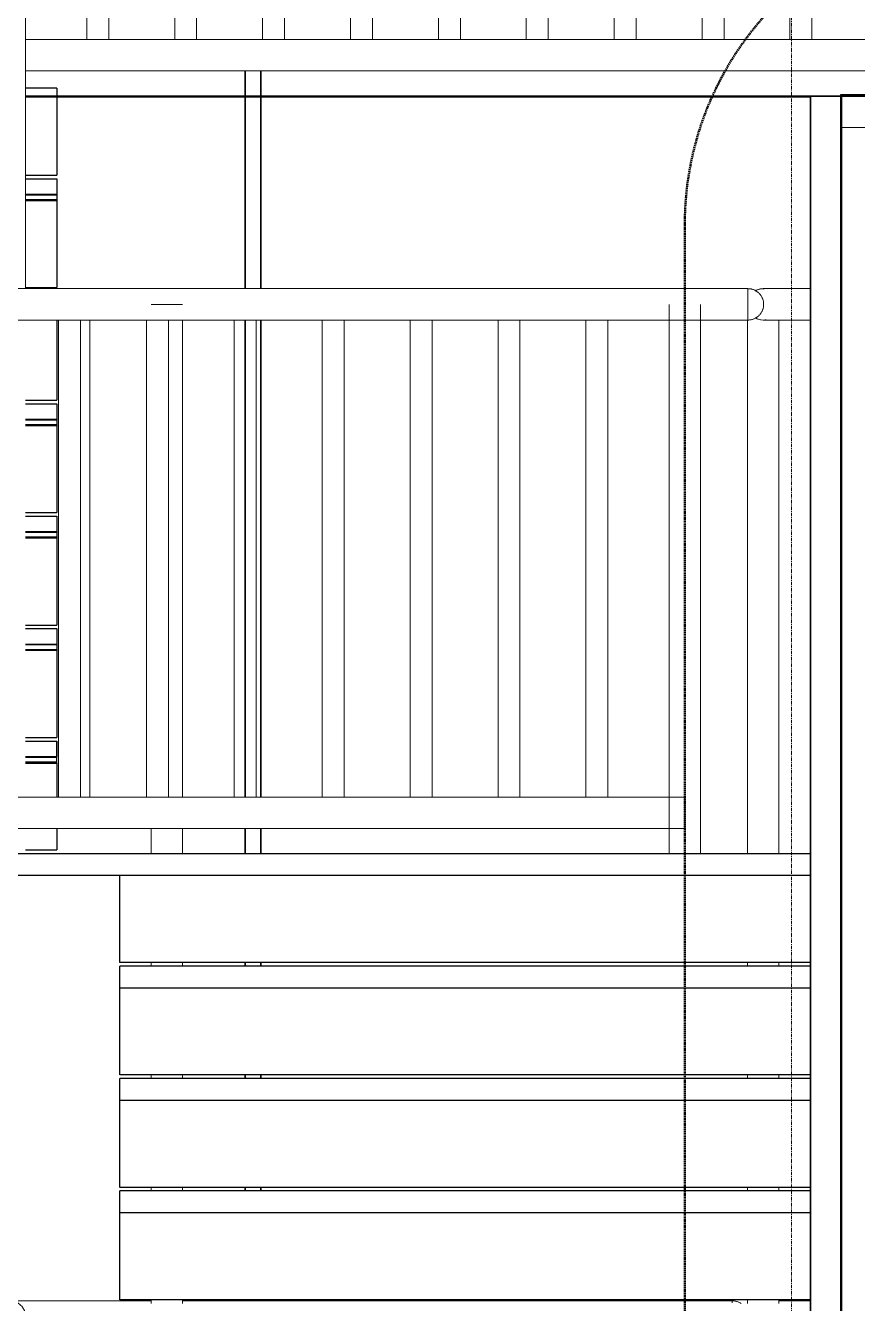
# Model space of a CAD drawing. Header units: millimetres. Extents: x -153298 to 620751, y -313239 to 250031.
# Drawn here: x 7199 to 8524, y -299043 to -297007 of the extents above; entities that cross this region are included whole.
import ezdxf

# ---------------------------------------------------------------- set-up
doc = ezdxf.new("R2010")
doc.units = ezdxf.units.MM
doc.linetypes.add('DPA_Grid _ Level 100', pattern=[10, 5.5, -1.6, 1.3, -1.6])
doc.linetypes.add('DPA_Hidden 50', pattern=[3, 2, -1])
for name, color, linetype, lineweight in [('A-DETL-GENF', 7, 'Continuous', 35), ('A-FLOR-E', 7, 'Continuous', 35), ('A-FLOR-HRAL', 7, 'Continuous', 25), ('A-GLAZ-CURT', 7, 'Continuous', 9), ('I-WALL-E', 7, 'Continuous', 35), ('S-GRID', 7, 'Continuous', 0), ('S-STRS-E', 7, 'Continuous', 25), ('WALL-E', 7, 'Continuous', 35)]:
    doc.layers.add(name, color=color, linetype=linetype, lineweight=lineweight)

# ---------------------------------------------------------------- blocks, each defined once
blk = doc.blocks.new('DPA_CP_Entrance Louver Grill Vertical Z - Louver Grill Vertical Z-V439-2140-01 ENTRANCE 1 ELEVATION 2')
at = {"layer": 'A-GLAZ-CURT', "color": 7}
for p, q in [((-16172, 113945.1), (-16222, 113945.1)), ((-16222, 113945.1), (-16172, 113945.1)), ((-16222, 113945.1), (-16222, 105550)), ((-16222, 113945.1), (-16222, 105550)), ((-16172, 113945.1), (-16222, 113945.1)), ((-16222, 113945.1), (-16174, 113945.1)), ((-16222, 105550), (-16222, 113945.1)), ((-16222, 105550), (-16222, 113945.1)), ((-16222, 113895.1), (-16222, 113945.1)), ((-16222, 113945.1), (-16222, 113895.1)), ((-16222, 113945.1), (-15098.7, 113945.1)), ((-16222, 113945.1), (-15098.7, 113945.1)), ((-16174, 113945.1), (-16172, 113945.1)), ((-16174, 105550), (-16174, 113945.1)), ((-16174, 105550), (-16174, 113945.1)), ((-16172, 105550), (-16172, 113945.1)), ((-16172, 113945.1), (-16172, 105550)), ((-16172, 105610), (-16172, 113895.1)), ((-15148.7, 113895.1), (-16172, 113895.1)), ((-16172, 113895.1), (-15148.7, 113895.1))]:
    blk.add_line(p, q, dxfattribs=at)
blk = doc.blocks.new('Railing - 35mm-14343221-2140-01 ENTRANCE 1 ELEVATION 2')
at = {"layer": 'A-FLOR-HRAL', "color": 7, "lineweight": 9}
blk.add_line((-17369.5, 112828.3), (-17369.5, 113588.3), dxfattribs=at)
blk = doc.blocks.new('Railing - Post_50mm-V466-2140-01 ENTRANCE 1 ELEVATION 2')
at = {"layer": 'A-FLOR-HRAL', "color": 7, "lineweight": 9}
for p, q in [((-17222, 113613.3), (-17272, 113613.3)), ((-17272, 113613.3), (-17222, 113613.3)), ((-17222, 112828.3), (-17222, 113588.3)), ((-17272, 112778.3), (-17272, 112738.3)), ((-17222, 112738.3), (-17222, 112778.3)), ((-17272, 112738.3), (-17222, 112738.3)), ((-17222, 112738.3), (-17272, 112738.3))]:
    blk.add_line(p, q, dxfattribs=at)
blk = doc.blocks.new('Railing - Post_50mm-V467-2140-01 ENTRANCE 1 ELEVATION 2')
at = {"layer": 'A-FLOR-HRAL', "color": 7, "lineweight": 9}
for p, q in [((-17272, 112027.3), (-17272, 112021.5)), ((-17222, 112021.5), (-17222, 112027.3)), ((-17272, 111848.1), (-17272, 111842.4)), ((-17222, 111842.4), (-17222, 111848.1)), ((-17272, 111668.9), (-17272, 111663.2)), ((-17222, 111663.2), (-17222, 111668.9)), ((-17272, 111489.7), (-17272, 111484)), ((-17222, 111484), (-17222, 111489.7)), ((-17272, 111310.6), (-17272, 111304.8)), ((-17222, 111304.8), (-17222, 111310.6)), ((-17272, 111131.4), (-17272, 111125.7)), ((-17272, 111125.7), (-17222, 111125.7)), ((-17222, 111125.7), (-17272, 111125.7)), ((-17222, 111125.7), (-17222, 111131.4))]:
    blk.add_line(p, q, dxfattribs=at)
blk = doc.blocks.new('Railing - Railing-8634568-2140-01 ENTRANCE 1 ELEVATION 2')
at = {"layer": 'A-FLOR-HRAL', "color": 7, "lineweight": 9}
for p, q in [((-17272, 112778.3), (-17272, 112738.3)), ((-17222, 112738.3), (-17222, 112778.3)), ((-17272, 112564.8), (-17272, 112559.1)), ((-17222, 112559.1), (-17222, 112564.8)), ((-17272, 112385.6), (-17272, 112379.9)), ((-17222, 112379.9), (-17222, 112385.6)), ((-17272, 112206.5), (-17272, 112200.7)), ((-17222, 112200.7), (-17222, 112206.5)), ((-17272, 112027.3), (-17272, 112021.5)), ((-17222, 112021.5), (-17222, 112027.3))]:
    blk.add_line(p, q, dxfattribs=at)
at = {"color": 7}
for name in ['Railing - Post_50mm-V466-2140-01 ENTRANCE 1 ELEVATION 2', 'Railing - 35mm-14343221-2140-01 ENTRANCE 1 ELEVATION 2', 'Railing - Post_50mm-V467-2140-01 ENTRANCE 1 ELEVATION 2']:
    blk.add_blockref(name, (0, 0), dxfattribs=at)
blk = doc.blocks.new('Top Rail Type - Top Rail_Internal_-8634572-2140-01 ENTRANCE 1 ELEVATION 2')
at = {"layer": 'A-FLOR-HRAL', "color": 7, "lineweight": 9}
for p, q in [((-17472, 113796.4), (-17472, 114867.5)), ((-17472, 113638.3), (-17472, 113796.4)), ((-17222, 112828.3), (-17222, 113588.3)), ((-17272, 112778.3), (-17272, 112738.3)), ((-17222, 112738.3), (-17222, 112778.3)), ((-17272, 112564.8), (-17272, 112559.1)), ((-17222, 112559.1), (-17222, 112564.8)), ((-17272, 112385.6), (-17272, 112379.9)), ((-17222, 112379.9), (-17222, 112385.6)), ((-17272, 112206.5), (-17272, 112200.7)), ((-17222, 112200.7), (-17222, 112206.5)), ((-17272, 112025.7), (-17497, 112025.7)), ((-17272, 112027.3), (-17272, 112021.5)), ((-17222, 112021.5), (-17222, 112027.3))]:
    blk.add_line(p, q, dxfattribs=at)
blk.add_open_spline([(-17472, 112000.7), (-17472, 112002.8), (-17472.6, 112007.2), (-17475.1, 112013.3), (-17479.1, 112018.5), (-17484.4, 112022.6), (-17490.5, 112025.1), (-17499.2, 112026.2), (-17507.9, 112023.9), (-17514.9, 112018.5), (-17518.9, 112013.3), (-17521.4, 112007.2), (-17522, 112002.8), (-17522, 112000.7)], degree=3, knots=[0, 0, 0, 0, 0.083333, 0.166667, 0.25, 0.333333, 0.416667, 0.5, 0.666667, 0.75, 0.833333, 0.916667, 1, 1, 1, 1], dxfattribs=at)
blk = doc.blocks.new('Railing - 35mm-V471-2140-01 ENTRANCE 1 ELEVATION 2')
at = {"layer": 'A-FLOR-HRAL', "color": 7, "lineweight": 9}
for p, q in [((-15974.5, 114795.1), (-15974.5, 114035.1)), ((-15968.9, 114795.1), (-15974.5, 114795.1)), ((-15974.5, 114035.1), (-15969.1, 114035.1))]:
    blk.add_line(p, q, dxfattribs=at)
blk = doc.blocks.new('Railing - 35mm-V465-2140-01 ENTRANCE 1 ELEVATION 2')
at = {"layer": 'A-FLOR-HRAL', "color": 7, "lineweight": 9}
for p, q in [((-17374.5, 111975.7), (-17374.5, 111215.7)), ((-17357, 111975.7), (-17374.5, 111975.7)), ((-17339.5, 111975.7), (-17357, 111975.7)), ((-17339.5, 111215.7), (-17339.5, 111975.7)), ((-17374.5, 111215.7), (-17357, 111215.7)), ((-17357, 111215.7), (-17339.5, 111215.7))]:
    blk.add_line(p, q, dxfattribs=at)
blk = doc.blocks.new('Railing - Post_50mm-V472-2140-01 ENTRANCE 1 ELEVATION 2')
at = {"layer": 'A-FLOR-HRAL', "color": 7, "lineweight": 9}
for p, q in [((-17522, 114820.1), (-17522, 113957.5)), ((-17472, 113957.5), (-17472, 114820.1))]:
    blk.add_line(p, q, dxfattribs=at)
blk = doc.blocks.new('Railing - Post_50mm-V473-2140-01 ENTRANCE 1 ELEVATION 2')
at = {"layer": 'A-FLOR-HRAL', "color": 7, "lineweight": 9}
for p, q in [((-15972, 114820.1), (-15972, 113945.1)), ((-15947, 114820.1), (-15947, 114820.1)), ((-15947, 114820.1), (-15947, 114820.1)), ((-15922, 113945.1), (-15922, 114820.1)), ((-15947, 113945.1), (-15947, 113945.1)), ((-15947, 113945.1), (-15947, 113945.1))]:
    blk.add_line(p, q, dxfattribs=at)
blk = doc.blocks.new('Railing - Railing-8671152-2140-01 ENTRANCE 1 ELEVATION 2')
at = {"layer": 'A-FLOR-HRAL', "color": 7, "lineweight": 9}
for p, q in [((-15922, 114035.1), (-17472, 114035.1)), ((-15922, 114035.1), (-15922, 114010.1)), ((-15922, 114010.1), (-15922, 113985.1)), ((-17472, 113985.1), (-15922, 113985.1))]:
    blk.add_line(p, q, dxfattribs=at)
at = {"color": 7}
for name, p in [('Railing - Post_50mm-V472-2140-01 ENTRANCE 1 ELEVATION 2', (0, 0)), ('Railing - Post_50mm-V472-2140-01 ENTRANCE 1 ELEVATION 2', (0, 0)), ('Railing - Post_50mm-V473-2140-01 ENTRANCE 1 ELEVATION 2', (0, 0)), ('Railing - 35mm-V465-2140-01 ENTRANCE 1 ELEVATION 2', (0, 2819.5)), ('Railing - 35mm-V465-2140-01 ENTRANCE 1 ELEVATION 2', (140, 2819.5)), ('Railing - 35mm-V465-2140-01 ENTRANCE 1 ELEVATION 2', (280, 2819.5)), ('Railing - 35mm-V465-2140-01 ENTRANCE 1 ELEVATION 2', (420, 2819.5)), ('Railing - 35mm-V465-2140-01 ENTRANCE 1 ELEVATION 2', (560, 2819.5)), ('Railing - 35mm-V465-2140-01 ENTRANCE 1 ELEVATION 2', (700, 2819.5)), ('Railing - 35mm-V465-2140-01 ENTRANCE 1 ELEVATION 2', (840, 2819.5)), ('Railing - 35mm-V465-2140-01 ENTRANCE 1 ELEVATION 2', (980, 2819.5)), ('Railing - 35mm-V465-2140-01 ENTRANCE 1 ELEVATION 2', (1120, 2819.5)), ('Railing - 35mm-V465-2140-01 ENTRANCE 1 ELEVATION 2', (1260, 2819.5)), ('Railing - 35mm-V471-2140-01 ENTRANCE 1 ELEVATION 2', (0, 0))]:
    blk.add_blockref(name, p, dxfattribs=at)
blk = doc.blocks.new('Railing - Half Circle_25mm-14342084-2140-01 ENTRANCE 1 ELEVATION 2')
at = {"layer": 'A-FLOR-HRAL', "color": 7, "lineweight": 9}
for p, q in [((-16346.4, 108797.2), (-16346.4, 108799.2)), ((-16346.4, 108799.2), (-16346.4, 108797.2))]:
    blk.add_line(p, q, dxfattribs=at)
at = {"layer": 'A-FLOR-HRAL', "color": 7, "lineweight": 9, "flags": 128}
blk.add_lwpolyline([(-16346.4, 108800.4), (-16345.4, 108800.4), (-16344.4, 108800.4), (-16343.4, 108800.3), (-16342.4, 108800.1), (-16341.4, 108799.9), (-16340.5, 108799.7), (-16339.5, 108799.5), (-16338.5, 108799.2), (-16337.6, 108798.8), (-16336.7, 108798.5), (-16335.7, 108798.1), (-16334.8, 108797.6), (-16334, 108797.1), (-16333.1, 108796.6), (-16332.3, 108796.1)], dxfattribs=at)
blk = doc.blocks.new('Top Rail Type - Half Circle_25mm-V541-2140-01 ENTRANCE 1 ELEVATION 2')
at = {"layer": 'A-FLOR-HRAL', "color": 7, "lineweight": 9}
for p, q in [((-16346.4, 108797.2), (-16346.4, 108799.2)), ((-16346.4, 108799.2), (-16346.4, 108797.2))]:
    blk.add_line(p, q, dxfattribs=at)
at = {"layer": 'A-FLOR-HRAL', "color": 7, "lineweight": 9, "flags": 128}
blk.add_lwpolyline([(-16346.4, 108800.4), (-16345.4, 108800.4), (-16344.4, 108800.4), (-16343.4, 108800.3), (-16342.4, 108800.1), (-16341.4, 108799.9), (-16340.5, 108799.7), (-16339.5, 108799.5), (-16338.5, 108799.2), (-16337.6, 108798.8), (-16336.7, 108798.5), (-16335.7, 108798.1), (-16334.8, 108797.6), (-16334, 108797.1), (-16333.1, 108796.6), (-16332.3, 108796.1)], dxfattribs=at)
blk = doc.blocks.new('Top Rail Type - Top Rail_Internal_-14945782-2140-01 ENTRANCE 1 ELEVATION 2')
at = {"layer": 'A-FLOR-HRAL', "color": 7, "lineweight": 9}
for p, q in [((-17497, 112025.7), (-18447, 112025.7)), ((-16422, 112025.7), (-17222, 112025.7)), ((-16346.4, 112025.7), (-16422, 112025.7)), ((-16346.4, 112025.7), (-16346.4, 112022.3)), ((-16346.4, 112022.3), (-16346.4, 112024.8)), ((-18472, 112000.7), (-18472, 110571.2)), ((-18422, 110571.2), (-18422, 112000.7)), ((-18422, 111975.7), (-17522, 111975.7)), ((-18472, 110571.2), (-18472, 110388)), ((-18422, 110413), (-18422, 110571.2)), ((-16422, 110413), (-18447, 110413)), ((-16321.4, 110413), (-16422, 110413)), ((-16321.4, 110413), (-16321.4, 110388)), ((-16321.4, 110388), (-16321.4, 110412.2)), ((-16321.4, 110388), (-16321.4, 110363)), ((-16321.4, 110363.9), (-16321.4, 110388)), ((-18447, 110363), (-16422, 110363)), ((-16422, 110363), (-16321.4, 110363))]:
    blk.add_line(p, q, dxfattribs=at)
for points, knots in [([(-18422, 112000.7), (-18422, 112002.8), (-18422.6, 112007.2), (-18425.1, 112013.3), (-18429.1, 112018.5), (-18434.4, 112022.6), (-18440.5, 112025.1), (-18449.2, 112026.2), (-18457.9, 112023.9), (-18464.9, 112018.5), (-18468.9, 112013.3), (-18471.4, 112007.2), (-18472, 112002.8), (-18472, 112000.7)], [0, 0, 0, 0, 0.083333, 0.166667, 0.25, 0.333333, 0.416667, 0.5, 0.666667, 0.75, 0.833333, 0.916667, 1, 1, 1, 1]), ([(-18465.6, 112017.4), (-18465.7, 112017.3), (-18466.1, 112016.8), (-18467.2, 112015.5), (-18468.7, 112013.2), (-18470.2, 112010.2), (-18471.6, 112006.1), (-18472, 112002.8), (-18472, 112000.7)], [0.7669928, 0.7669928, 0.7669928, 0.7669928, 0.7708333, 0.7916667, 0.8333333, 0.875, 0.9166667, 1, 1, 1, 1]), ([(-18429.3, 112018.3), (-18430.1, 112019.1), (-18431.8, 112020.5), (-18434, 112022.1), (-18436, 112023.1), (-18437.4, 112023.8), (-18439, 112024.3), (-18440.5, 112024.8), (-18442.1, 112025.2), (-18443.8, 112025.5), (-18445.4, 112025.6), (-18447, 112025.7), (-18448.7, 112025.6), (-18450.3, 112025.5), (-18451.9, 112025.2), (-18453.5, 112024.8), (-18455.1, 112024.3), (-18456.6, 112023.8), (-18458.1, 112023.1), (-18459.5, 112022.3), (-18460.9, 112021.5), (-18462.7, 112020.2), (-18463.9, 112019.1), (-18464.7, 112018.3)], [0.25, 0.25, 0.25, 0.25, 0.2916667, 0.3333333, 0.3541667, 0.375, 0.3958333, 0.4166667, 0.4375, 0.4583333, 0.4791667, 0.5, 0.5208333, 0.5416667, 0.5625, 0.5833333, 0.6041667, 0.625, 0.6458333, 0.6666667, 0.6875, 0.7083333, 0.75, 0.75, 0.75, 0.75]), ([(-18422, 112000.7), (-18422, 112002.8), (-18422.5, 112006.1), (-18423.9, 112010.2), (-18425.3, 112013.2), (-18426.8, 112015.5), (-18427.9, 112016.8), (-18428.4, 112017.3), (-18428.4, 112017.4)], [0, 0, 0, 0, 0.0833333, 0.125, 0.1666667, 0.2083333, 0.2291667, 0.2330072, 0.2330072, 0.2330072, 0.2330072]), ([(-18447, 110413), (-18447.6, 110413), (-18448.6, 110413), (-18450.3, 110412.8), (-18451.9, 110412.6), (-18453.5, 110412.2), (-18455.1, 110411.7), (-18456.6, 110411.2), (-18458.1, 110410.5), (-18459.5, 110409.7), (-18460.9, 110408.8), (-18462.7, 110407.6), (-18464.3, 110406.1), (-18465.8, 110404.5), (-18467.2, 110402.9), (-18468.7, 110400.6), (-18470.2, 110397.6), (-18471.6, 110393.5), (-18472, 110390.2), (-18472, 110388)], [0.5, 0.5, 0.5, 0.5, 0.5208333, 0.5416667, 0.5625, 0.5833333, 0.6041667, 0.625, 0.6458333, 0.6666667, 0.6875, 0.7083333, 0.75, 0.7708333, 0.7916667, 0.8333333, 0.875, 0.9166667, 1, 1, 1, 1]), ([(-18447, 110413), (-18451.4, 110413), (-18457.9, 110411.3), (-18464.9, 110405.9), (-18468.9, 110400.7), (-18471.4, 110394.6), (-18472, 110390.2), (-18472, 110388)], [0.5, 0.5, 0.5, 0.5, 0.6666667, 0.75, 0.8333333, 0.9166667, 1, 1, 1, 1]), ([(-18472, 110388), (-18472, 110385.9), (-18471.6, 110382.6), (-18470.2, 110378.4), (-18468.7, 110375.5), (-18467.2, 110373.2), (-18465.8, 110371.5), (-18465.1, 110370.8), (-18464.7, 110370.4)], [0, 0, 0, 0, 0.0833333, 0.125, 0.1666667, 0.2083333, 0.2291667, 0.25, 0.25, 0.25, 0.25])]:
    blk.add_open_spline(points, degree=3, knots=knots, dxfattribs=at)
blk = doc.blocks.new('Railing - RL13_Baluster Post _End_-V545-2140-01 ENTRANCE 1 ELEVATION 2')
at = {"layer": 'A-FLOR-HRAL', "color": 7, "lineweight": 9}
for p, q in [((-16266.3, 113638.3), (-16222, 113638.3)), ((-16222, 113588.3), (-16266.3, 113588.3))]:
    blk.add_line(p, q, dxfattribs=at)
at = {"layer": 'A-FLOR-HRAL', "color": 7, "lineweight": 9, "flags": 128}
for points in [[(-16297.3, 113638.3), (-16297.3, 113638.3), (-16297.2, 113638.3), (-16297.1, 113638.3), (-16296.9, 113638.3), (-16296.7, 113638.3), (-16296.4, 113638.3), (-16296.1, 113638.3), (-16295.7, 113638.3), (-16295.3, 113638.3), (-16294.9, 113638.3), (-16294.4, 113638.3), (-16293.8, 113638.3), (-16293.2, 113638.3), (-16292.6, 113638.3), (-16291.9, 113638.3), (-16291.2, 113638.3), (-16290.4, 113638.3), (-16289.6, 113638.3), (-16288.8, 113638.3), (-16287.9, 113638.3), (-16287, 113638.3), (-16286.1, 113638.3), (-16285.1, 113638.3), (-16284.1, 113638.3), (-16283.1, 113638.3), (-16282, 113638.3), (-16280.9, 113638.3), (-16279.8, 113638.3), (-16278.7, 113638.3), (-16277.6, 113638.3), (-16276.4, 113638.3), (-16275.2, 113638.3), (-16274, 113638.3), (-16272.8, 113638.3), (-16271.6, 113638.3), (-16270.4, 113638.3), (-16269.1, 113638.3), (-16267.9, 113638.3), (-16266.7, 113638.3), (-16266.3, 113638.3)], [(-16266.3, 113588.3), (-16267.6, 113588.3), (-16268.8, 113588.3), (-16270, 113588.3), (-16271.3, 113588.3), (-16272.5, 113588.3), (-16273.7, 113588.3), (-16274.9, 113588.3), (-16276.1, 113588.3), (-16277.2, 113588.3), (-16278.4, 113588.3), (-16279.5, 113588.3), (-16280.6, 113588.3), (-16281.7, 113588.3), (-16282.8, 113588.3), (-16283.8, 113588.3), (-16284.8, 113588.3), (-16285.8, 113588.3), (-16286.8, 113588.3), (-16287.7, 113588.3), (-16288.6, 113588.3), (-16289.4, 113588.3), (-16290.2, 113588.3), (-16291, 113588.3), (-16291.7, 113588.3), (-16292.4, 113588.3), (-16293.1, 113588.3), (-16293.7, 113588.3), (-16294.2, 113588.3), (-16294.7, 113588.3), (-16295.2, 113588.3), (-16295.6, 113588.3), (-16296, 113588.3), (-16296.4, 113588.3), (-16296.6, 113588.3), (-16296.9, 113588.3), (-16297.1, 113588.3), (-16297.2, 113588.3), (-16297.3, 113588.3), (-16297.3, 113588.3)]]:
    blk.add_lwpolyline(points, dxfattribs=at)
at = {"layer": 'A-FLOR-HRAL', "color": 7, "lineweight": 9}
for start, end in [(88.6974, 120), (239.9424, 281.0413)]:
    blk.add_arc((-16297.3, 113613.3), 25, start, end, dxfattribs=at)
blk = doc.blocks.new('Railing - RL13_Baluster Post _Start_-13242410-2140-01 ENTRANCE 1 ELEVATION 2')
at = {"layer": 'A-FLOR-HRAL', "color": 7, "lineweight": 9}
blk.add_line((-16266.3, 105575.2), (-16222, 105575.2), dxfattribs=at)
at = {"layer": 'A-FLOR-HRAL', "color": 7, "lineweight": 9, "flags": 128}
blk.add_lwpolyline([(-16266.3, 105575.2), (-16267.6, 105575.2), (-16268.8, 105575.2), (-16270, 105575.2), (-16271.3, 105575.2)], dxfattribs=at)
blk = doc.blocks.new('Railing - Railing-14946009-2140-01 ENTRANCE 1 ELEVATION 2')
at = {"color": 7}
for name, p in [('Railing - RL13_Baluster Post _End_-V545-2140-01 ENTRANCE 1 ELEVATION 2', (0, 0)), ('Railing - RL13_Baluster Post _Start_-13242410-2140-01 ENTRANCE 1 ELEVATION 2', (0, 6450.4))]:
    blk.add_blockref(name, p, dxfattribs=at)
blk = doc.blocks.new('Railing - Half Circle_25mm-V547-2140-01 ENTRANCE 1 ELEVATION 2')
at = {"layer": 'A-FLOR-HRAL', "color": 7, "lineweight": 9}
for p, q in [((-16321.4, 113613.3), (-16321.4, 113637)), ((-16321.4, 113637), (-16321.4, 113613.3)), ((-16321.4, 113613.3), (-16321.4, 113589.5)), ((-16321.4, 113589.5), (-16321.4, 113613.3))]:
    blk.add_line(p, q, dxfattribs=at)
at = {"layer": 'A-FLOR-HRAL', "color": 7, "lineweight": 9, "flags": 128}
for points in [[(-16321.4, 113638.3), (-16320.4, 113638.2), (-16319.4, 113638.2), (-16318.4, 113638.1), (-16317.4, 113637.9), (-16316.4, 113637.8), (-16315.5, 113637.5), (-16314.5, 113637.3), (-16313.5, 113637), (-16312.6, 113636.7), (-16311.7, 113636.3), (-16310.7, 113635.9), (-16309.8, 113635.4), (-16309, 113635), (-16308.1, 113634.4), (-16307.3, 113633.9), (-16306.5, 113633.3), (-16305.7, 113632.7), (-16304.9, 113632.1), (-16304.2, 113631.4), (-16303.5, 113630.7), (-16302.8, 113629.9), (-16302.1, 113629.2), (-16301.5, 113628.4), (-16300.9, 113627.6), (-16300.4, 113626.8), (-16299.8, 113625.9), (-16299.3, 113625), (-16298.9, 113624.2), (-16298.5, 113623.2), (-16298.1, 113622.3), (-16297.7, 113621.4), (-16297.4, 113620.4), (-16297.2, 113619.5), (-16296.9, 113618.5), (-16296.8, 113617.5), (-16296.6, 113616.5), (-16296.5, 113615.5), (-16296.4, 113614.5), (-16296.4, 113613.5), (-16296.4, 113613.3)], [(-16296.4, 113613.3), (-16296.4, 113612.3), (-16296.5, 113611.3), (-16296.6, 113610.3), (-16296.7, 113609.3), (-16296.9, 113608.3), (-16297.1, 113607.3), (-16297.4, 113606.4), (-16297.7, 113605.4), (-16298, 113604.5), (-16298.4, 113603.5), (-16298.8, 113602.6), (-16299.2, 113601.7), (-16299.7, 113600.8), (-16300.2, 113600), (-16300.8, 113599.1), (-16301.3, 113598.3), (-16302, 113597.5), (-16302.6, 113596.8), (-16303.3, 113596), (-16304, 113595.3), (-16304.7, 113594.6), (-16305.5, 113594), (-16306.2, 113593.4), (-16307.1, 113592.8), (-16307.9, 113592.2), (-16308.7, 113591.7), (-16309.6, 113591.2), (-16310.5, 113590.8), (-16311.4, 113590.3), (-16312.3, 113590), (-16313.3, 113589.6), (-16314.2, 113589.3), (-16315.2, 113589), (-16316.2, 113588.8), (-16317.1, 113588.6), (-16318.1, 113588.5), (-16319.1, 113588.4), (-16320.1, 113588.3), (-16321.1, 113588.3), (-16321.4, 113588.3)]]:
    blk.add_lwpolyline(points, dxfattribs=at)
blk = doc.blocks.new('Railing - Railing-14946120-2140-01 ENTRANCE 1 ELEVATION 2')
at = {"layer": 'A-FLOR-HRAL', "color": 7, "lineweight": 9}
for p, q in [((-16422, 112828.3), (-18422, 112828.3)), ((-16422, 112803.3), (-16422, 112827.4)), ((-16422, 112827.4), (-16422, 112803.3)), ((-16422, 112803.3), (-16422, 112779.1)), ((-16422, 112779.1), (-16422, 112803.3)), ((-18422, 112778.3), (-16422, 112778.3))]:
    blk.add_line(p, q, dxfattribs=at)
at = {"color": 7, "extrusion": (0, 0, -1), "zscale": -1}
for name, p in [('Railing - Post_50mm-V473-2140-01 ENTRANCE 1 ELEVATION 2', (32369, -1206.9)), ('Railing - 35mm-V465-2140-01 ENTRANCE 1 ELEVATION 2', (34759, 1612.6)), ('Railing - 35mm-V465-2140-01 ENTRANCE 1 ELEVATION 2', (34619, 1612.6)), ('Railing - 35mm-V465-2140-01 ENTRANCE 1 ELEVATION 2', (34479, 1612.6)), ('Railing - 35mm-V465-2140-01 ENTRANCE 1 ELEVATION 2', (34339, 1612.6)), ('Railing - 35mm-V465-2140-01 ENTRANCE 1 ELEVATION 2', (34199, 1612.6)), ('Railing - 35mm-V465-2140-01 ENTRANCE 1 ELEVATION 2', (34059, 1612.6)), ('Railing - 35mm-V465-2140-01 ENTRANCE 1 ELEVATION 2', (33919, 1612.6))]:
    blk.add_blockref(name, p, dxfattribs=at)
blk = doc.blocks.new('Top Rail Type - Half Circle_25mm-V557-2140-01 ENTRANCE 1 ELEVATION 2')
at = {"layer": 'A-FLOR-HRAL', "color": 7, "lineweight": 9}
for p, q in [((-16321.4, 113613.3), (-16321.4, 113637)), ((-16321.4, 113637), (-16321.4, 113613.3)), ((-16321.4, 113613.3), (-16321.4, 113589.5)), ((-16321.4, 113589.5), (-16321.4, 113613.3))]:
    blk.add_line(p, q, dxfattribs=at)
at = {"layer": 'A-FLOR-HRAL', "color": 7, "lineweight": 9, "flags": 128}
for points in [[(-16321.4, 113638.3), (-16320.4, 113638.2), (-16319.4, 113638.2), (-16318.4, 113638.1), (-16317.4, 113637.9), (-16316.4, 113637.8), (-16315.5, 113637.5), (-16314.5, 113637.3), (-16313.5, 113637), (-16312.6, 113636.7), (-16311.7, 113636.3), (-16310.7, 113635.9), (-16309.8, 113635.4), (-16309, 113635), (-16308.1, 113634.4), (-16307.3, 113633.9), (-16306.5, 113633.3), (-16305.7, 113632.7), (-16304.9, 113632.1), (-16304.2, 113631.4), (-16303.5, 113630.7), (-16302.8, 113629.9), (-16302.1, 113629.2), (-16301.5, 113628.4), (-16300.9, 113627.6), (-16300.4, 113626.8), (-16299.8, 113625.9), (-16299.3, 113625), (-16298.9, 113624.2), (-16298.5, 113623.2), (-16298.1, 113622.3), (-16297.7, 113621.4), (-16297.4, 113620.4), (-16297.2, 113619.5), (-16296.9, 113618.5), (-16296.8, 113617.5), (-16296.6, 113616.5), (-16296.5, 113615.5), (-16296.4, 113614.5), (-16296.4, 113613.5), (-16296.4, 113613.3)], [(-16296.4, 113613.3), (-16296.4, 113612.3), (-16296.5, 113611.3), (-16296.6, 113610.3), (-16296.7, 113609.3), (-16296.9, 113608.3), (-16297.1, 113607.3), (-16297.4, 113606.4), (-16297.7, 113605.4), (-16298, 113604.5), (-16298.4, 113603.5), (-16298.8, 113602.6), (-16299.2, 113601.7), (-16299.7, 113600.8), (-16300.2, 113600), (-16300.8, 113599.1), (-16301.3, 113598.3), (-16302, 113597.5), (-16302.6, 113596.8), (-16303.3, 113596), (-16304, 113595.3), (-16304.7, 113594.6), (-16305.5, 113594), (-16306.2, 113593.4), (-16307.1, 113592.8), (-16307.9, 113592.2), (-16308.7, 113591.7), (-16309.6, 113591.2), (-16310.5, 113590.8), (-16311.4, 113590.3), (-16312.3, 113590), (-16313.3, 113589.6), (-16314.2, 113589.3), (-16315.2, 113589), (-16316.2, 113588.8), (-16317.1, 113588.6), (-16318.1, 113588.5), (-16319.1, 113588.4), (-16320.1, 113588.3), (-16321.1, 113588.3), (-16321.4, 113588.3)]]:
    blk.add_lwpolyline(points, dxfattribs=at)
blk = doc.blocks.new('Top Rail Type - Top Rail_Internal_-14946124-2140-01 ENTRANCE 1 ELEVATION 2')
at = {"layer": 'A-FLOR-HRAL', "color": 7, "lineweight": 9}
for p, q in [((-16422, 113638.3), (-18447, 113638.3)), ((-16321.4, 113638.3), (-16422, 113638.3)), ((-16321.4, 113638.3), (-16321.4, 113613.3)), ((-16321.4, 113630.9), (-16321.4, 113637.4)), ((-16321.4, 113613.3), (-16321.4, 113630.5)), ((-16321.4, 113613.3), (-16321.4, 113588.3)), ((-16321.4, 113591.6), (-16321.4, 113613.3)), ((-18447, 113588.3), (-16422, 113588.3)), ((-16422, 113588.3), (-16321.4, 113588.3)), ((-16321.4, 113589.1), (-16321.4, 113591.6))]:
    blk.add_line(p, q, dxfattribs=at)
blk = doc.blocks.new('Top Rail Type - Top Rail_Internal_-14947628-2140-01 ENTRANCE 1 ELEVATION 2')
at = {"layer": 'A-FLOR-HRAL', "color": 7, "lineweight": 9}
for p, q in [((-16322, 113588.3), (-16322, 112738.3)), ((-16272, 112738.3), (-16272, 113588.8)), ((-16322, 112564.8), (-16322, 112559.1)), ((-16272, 112559.1), (-16272, 112564.8)), ((-16322, 112385.6), (-16322, 112379.9)), ((-16272, 112379.9), (-16272, 112385.6)), ((-16322, 112206.5), (-16322, 112200.7)), ((-16272, 112200.7), (-16272, 112206.5)), ((-16322, 112027.3), (-16322, 112021.5)), ((-16272, 112021.5), (-16272, 112027.3))]:
    blk.add_line(p, q, dxfattribs=at)
for start, end in [(86.1963, 120), (239.9424, 280.7836)]:
    blk.add_arc((-16297, 113613.3), 25, start, end, dxfattribs=at)
for points in [[(-16309.5, 113634.9), (-16307.6, 113636), (-16303.6, 113637.7), (-16299.2, 113638.3), (-16297, 113638.3)], [(-16296.8, 113638.3), (-16296.3, 113638.3), (-16295.8, 113638.2), (-16295.4, 113638.2)], [(-16297, 113588.3), (-16301.4, 113588.3), (-16305.7, 113589.4), (-16309.5, 113591.6)], [(-16292.3, 113588.7), (-16293.8, 113588.4), (-16295.3, 113588.3), (-16296.8, 113588.3)]]:
    blk.add_open_spline(points, degree=3, dxfattribs=at)
blk = doc.blocks.new('DPA_AN_Callout - DPA_AN_Callout-15497441-2140-01 ENTRANCE 1 ELEVATION 2')
at = {"layer": 'A-DETL-GENF', "color": 7, "linetype": 'DPA_Hidden 50', "lineweight": 50}
blk.add_line((-16422, 105382.9), (-16422, 113739.9), dxfattribs=at)
blk.add_arc((-15922, 113739.9), 500, 90, 180, dxfattribs=at)

msp = doc.modelspace()

# ---------------------------------------------------------------- linework, layer by layer
at = {"color": 7}
msp.add_lwpolyline([(11947.7281, -297117.5653), (8497.1524, -297117.5653), (8497.1524, -305514.7103), (11947.7281, -305514.7103)], close=True, dxfattribs=at)
at = {"layer": 'A-FLOR-E', "color": 7}
for p, q in [((7199.1524, -297119.5898), (7249.1524, -297119.5898)), ((7249.1524, -297120.5898), (7199.1524, -297120.5898)), ((7249.1524, -297119.5898), (8649.1524, -297119.5898)), ((8649.1524, -297119.5898), (7249.1524, -297119.5898)), ((7249.1524, -297119.5898), (7249.1524, -297120.5898)), ((7249.1524, -297120.5898), (8449.1524, -297120.5898)), ((8449.1524, -297120.5898), (7249.1524, -297120.5898))]:
    msp.add_line(p, q, dxfattribs=at)
at = {"layer": 'I-WALL-E', "color": 7}
for p, q in [((7549.1524, -297426.4496), (7549.1524, -297079.5898)), ((7549.1524, -297426.4496), (7549.1524, -297079.5898)), ((7574.1524, -297079.5898), (7574.1524, -297426.4496)), ((7574.1524, -297079.5898), (7574.1524, -297426.4496)), ((7549.1524, -298236.4496), (7549.1524, -297476.4496)), ((7549.1524, -298236.4496), (7549.1524, -297476.4496)), ((7574.1524, -297476.4496), (7574.1524, -298236.4496)), ((7574.1524, -297476.4496), (7574.1524, -298236.4496)), ((7549.1524, -298326.4496), (7549.1524, -298286.4496)), ((7549.1524, -298326.4496), (7549.1524, -298286.4496)), ((7574.1524, -298286.4496), (7574.1524, -298326.4496)), ((7574.1524, -298286.4496), (7574.1524, -298326.4496)), ((7549.1524, -298505.6284), (7549.1524, -298499.8896)), ((7549.1524, -298505.6284), (7549.1524, -298499.8896)), ((7574.1524, -298499.8896), (7574.1524, -298505.6284)), ((7574.1524, -298499.8896), (7574.1524, -298505.6284)), ((7549.1524, -298684.8071), (7549.1524, -298679.0684)), ((7549.1524, -298684.8071), (7549.1524, -298679.0684)), ((7574.1524, -298679.0684), (7574.1524, -298684.8071)), ((7574.1524, -298679.0684), (7574.1524, -298684.8071)), ((7549.1524, -298863.9859), (7549.1524, -298858.2471)), ((7549.1524, -298863.9859), (7549.1524, -298858.2471)), ((7574.1524, -298858.2471), (7574.1524, -298863.9859)), ((7574.1524, -298858.2471), (7574.1524, -298863.9859)), ((7549.1524, -299039.0583), (7549.1524, -299037.4259)), ((7549.1524, -299039.0583), (7549.1524, -299037.4259)), ((7574.1524, -299037.4259), (7574.1524, -299039.0583)), ((7574.1524, -299037.4259), (7574.1524, -299039.0583))]:
    msp.add_line(p, q, dxfattribs=at)
at = {"layer": 'S-GRID', "color": 7, "linetype": 'DPA_Grid _ Level 100'}
msp.add_line((8419.1552, -312338.9018), (8419.1552, -291368.6646), dxfattribs=at)
at = {"layer": 'S-STRS-E', "color": 7}
for p, q in [((7249.1524, -297107.1984), (7199.1524, -297107.1984)), ((7249.1524, -297107.1984), (7249.1524, -297245.6384)), ((7199.1524, -297245.6384), (7249.1524, -297245.6384)), ((7199.1524, -297251.3772), (7249.1524, -297251.3772)), ((7199.1524, -297251.3772), (7249.1524, -297251.3772)), ((7199.1524, -297251.3772), (7249.1524, -297251.3772)), ((7199.1524, -297251.3772), (7249.1524, -297251.3772)), ((7199.1524, -297251.3772), (7249.1524, -297251.3772)), ((7199.1524, -297251.3772), (7249.1524, -297251.3772)), ((7199.1524, -297251.3772), (7249.1524, -297251.3772)), ((7249.1524, -297251.3772), (7249.1524, -297256.8772)), ((7249.1524, -297251.3772), (7249.1524, -297253.8772)), ((7249.1524, -297251.3772), (7249.1524, -297253.8772)), ((7249.1524, -297251.3772), (7249.1524, -297253.8772)), ((7249.1524, -297251.3772), (7249.1524, -297253.8772)), ((7249.1524, -297251.3772), (7249.1524, -297253.8772)), ((7249.1524, -297251.3772), (7249.1524, -297276.3772)), ((7249.1524, -297256.3772), (7249.1524, -297266.3772)), ((7249.1524, -297256.8772), (7249.1524, -297265.8772)), ((7249.1524, -297256.8772), (7249.1524, -297276.8772)), ((7249.1524, -297276.3772), (7199.1524, -297276.3772)), ((7199.1524, -297276.8772), (7249.1524, -297276.8772)), ((7199.1524, -297276.8772), (7249.1524, -297276.8772)), ((7199.1524, -297284.3772), (7249.1524, -297284.3772)), ((7249.1524, -297265.8772), (7249.1524, -297269.3772)), ((7249.1524, -297266.3772), (7249.1524, -297268.8772)), ((7249.1524, -297276.8772), (7249.1524, -297284.3772)), ((7249.1524, -297284.3772), (7249.1524, -297286.3772)), ((7249.1524, -297286.3772), (7199.1524, -297286.3772)), ((7249.1524, -297286.3772), (7199.1524, -297286.3772)), ((7249.1524, -297286.3772), (7249.1524, -297424.8172)), ((7199.1524, -297424.8172), (7249.1524, -297424.8172)), ((7249.1524, -297476.4496), (7249.1524, -297603.9959)), ((7199.1524, -297603.9959), (7249.1524, -297603.9959)), ((7199.1524, -297609.7347), (7249.1524, -297609.7347)), ((7199.1524, -297609.7347), (7249.1524, -297609.7347)), ((7199.1524, -297609.7347), (7249.1524, -297609.7347)), ((7199.1524, -297609.7347), (7249.1524, -297609.7347)), ((7199.1524, -297609.7347), (7249.1524, -297609.7347)), ((7199.1524, -297609.7347), (7249.1524, -297609.7347)), ((7199.1524, -297609.7347), (7249.1524, -297609.7347)), ((7249.1524, -297609.7347), (7249.1524, -297615.2347)), ((7249.1524, -297609.7347), (7249.1524, -297612.2347)), ((7249.1524, -297609.7347), (7249.1524, -297612.2347)), ((7249.1524, -297609.7347), (7249.1524, -297612.2347)), ((7249.1524, -297609.7347), (7249.1524, -297612.2347)), ((7249.1524, -297609.7347), (7249.1524, -297612.2347)), ((7249.1524, -297609.7347), (7249.1524, -297634.7347)), ((7249.1524, -297614.7347), (7249.1524, -297624.7347)), ((7249.1524, -297615.2347), (7249.1524, -297624.2347)), ((7249.1524, -297615.2347), (7249.1524, -297635.2347)), ((7249.1524, -297624.2347), (7249.1524, -297627.7347)), ((7249.1524, -297624.7347), (7249.1524, -297627.2347)), ((7249.1524, -297634.7347), (7199.1524, -297634.7347)), ((7199.1524, -297635.2347), (7249.1524, -297635.2347)), ((7199.1524, -297635.2347), (7249.1524, -297635.2347)), ((7199.1524, -297642.7347), (7249.1524, -297642.7347)), ((7249.1524, -297644.7347), (7199.1524, -297644.7347)), ((7249.1524, -297644.7347), (7199.1524, -297644.7347)), ((7249.1524, -297635.2347), (7249.1524, -297642.7347)), ((7249.1524, -297642.7347), (7249.1524, -297644.7347)), ((7249.1524, -297644.7347), (7249.1524, -297783.1747)), ((7199.1524, -297783.1747), (7249.1524, -297783.1747)), ((7199.1524, -297788.9134), (7249.1524, -297788.9134)), ((7199.1524, -297788.9134), (7249.1524, -297788.9134)), ((7199.1524, -297788.9134), (7249.1524, -297788.9134)), ((7199.1524, -297788.9134), (7249.1524, -297788.9134)), ((7199.1524, -297788.9134), (7249.1524, -297788.9134)), ((7199.1524, -297788.9134), (7249.1524, -297788.9134)), ((7199.1524, -297788.9134), (7249.1524, -297788.9134)), ((7249.1524, -297788.9134), (7249.1524, -297794.4134)), ((7249.1524, -297788.9134), (7249.1524, -297791.4134)), ((7249.1524, -297788.9134), (7249.1524, -297791.4134)), ((7249.1524, -297788.9134), (7249.1524, -297791.4134)), ((7249.1524, -297788.9134), (7249.1524, -297791.4134)), ((7249.1524, -297788.9134), (7249.1524, -297791.4134)), ((7249.1524, -297788.9134), (7249.1524, -297813.9134)), ((7249.1524, -297793.9134), (7249.1524, -297803.5045)), ((7249.1524, -297794.4134), (7249.1524, -297803.4134)), ((7249.1524, -297794.4134), (7249.1524, -297814.4134)), ((7249.1524, -297813.9134), (7199.1524, -297813.9134)), ((7199.1524, -297814.4134), (7249.1524, -297814.4134)), ((7199.1524, -297814.4134), (7249.1524, -297814.4134)), ((7249.1524, -297803.5045), (7249.1524, -297806.9134)), ((7249.1524, -297803.9134), (7249.1524, -297806.4134)), ((7249.1524, -297814.4134), (7249.1524, -297821.9134)), ((7199.1524, -297821.9134), (7249.1524, -297821.9134)), ((7249.1524, -297823.9134), (7199.1524, -297823.9134)), ((7249.1524, -297823.9134), (7199.1524, -297823.9134)), ((7249.1524, -297821.9134), (7249.1524, -297823.9134)), ((7249.1524, -297823.9134), (7249.1524, -297962.3534)), ((7199.1524, -297962.3534), (7249.1524, -297962.3534)), ((7199.1524, -297968.0921), (7249.1524, -297968.0921)), ((7199.1524, -297968.0921), (7249.1524, -297968.0921)), ((7199.1524, -297968.0921), (7249.1524, -297968.0921)), ((7199.1524, -297968.0921), (7249.1524, -297968.0921)), ((7199.1524, -297968.0921), (7249.1524, -297968.0921)), ((7199.1524, -297968.0921), (7249.1524, -297968.0921)), ((7199.1524, -297968.0921), (7249.1524, -297968.0921)), ((7249.1524, -297968.0921), (7249.1524, -297973.5921)), ((7249.1524, -297968.0921), (7249.1524, -297970.5921)), ((7249.1524, -297968.0921), (7249.1524, -297970.5921)), ((7249.1524, -297968.0921), (7249.1524, -297970.5921)), ((7249.1524, -297968.0921), (7249.1524, -297970.5921)), ((7249.1524, -297968.0921), (7249.1524, -297970.5921)), ((7249.1524, -297968.0921), (7249.1524, -297993.0921)), ((7249.1524, -297973.0921), (7249.1524, -297983.0921)), ((7249.1524, -297973.5921), (7249.1524, -297982.5921)), ((7249.1524, -297973.5921), (7249.1524, -297993.5921)), ((7249.1524, -297993.0921), (7199.1524, -297993.0921)), ((7199.1524, -297993.5921), (7249.1524, -297993.5921)), ((7199.1524, -297993.5921), (7249.1524, -297993.5921)), ((7249.1524, -297982.5921), (7249.1524, -297986.0921)), ((7249.1524, -297983.0921), (7249.1524, -297985.5921)), ((7249.1524, -297993.5921), (7249.1524, -298001.0921)), ((7199.1524, -298001.0921), (7249.1524, -298001.0921)), ((7249.1524, -298003.0921), (7199.1524, -298003.0921)), ((7249.1524, -298003.0921), (7199.1524, -298003.0921)), ((7249.1524, -298001.0921), (7249.1524, -298003.0921)), ((7249.1524, -298003.0921), (7249.1524, -298141.5321)), ((7199.1524, -298141.5321), (7249.1524, -298141.5321)), ((7199.1524, -298147.2709), (7249.1524, -298147.2709)), ((7199.1524, -298147.2709), (7249.1524, -298147.2709)), ((7199.1524, -298147.2709), (7249.1524, -298147.2709)), ((7199.1524, -298147.2709), (7249.1524, -298147.2709)), ((7199.1524, -298147.2709), (7249.1524, -298147.2709)), ((7199.1524, -298147.2709), (7249.1524, -298147.2709)), ((7199.1524, -298147.2709), (7249.1524, -298147.2709)), ((7249.1524, -298147.2709), (7249.1524, -298149.7709)), ((7249.1524, -298147.2709), (7249.1524, -298149.7709)), ((7249.1524, -298147.2709), (7249.1524, -298149.7709)), ((7249.1524, -298147.2709), (7249.1524, -298149.7709)), ((7249.1524, -298147.2709), (7249.1524, -298149.7709)), ((7249.1524, -298147.2709), (7249.1524, -298172.2709)), ((7249.1524, -298152.7709), (7249.1524, -298147.2709)), ((7249.1524, -298152.2709), (7249.1524, -298162.2709)), ((7249.1524, -298161.7709), (7249.1524, -298152.7709)), ((7249.1524, -298172.7709), (7249.1524, -298152.7709)), ((7249.1524, -298172.2709), (7199.1524, -298172.2709)), ((7199.1524, -298172.7709), (7249.1524, -298172.7709)), ((7199.1524, -298172.7709), (7249.1524, -298172.7709)), ((7199.1524, -298180.2709), (7249.1524, -298180.2709)), ((7249.1524, -298165.2709), (7249.1524, -298161.7709)), ((7249.1524, -298162.2709), (7249.1524, -298164.7709)), ((7249.1524, -298180.2709), (7249.1524, -298172.7709)), ((7249.1524, -298182.2709), (7249.1524, -298180.2709)), ((7249.1524, -298182.2709), (7199.1524, -298182.2709)), ((7199.1524, -298182.2709), (7249.1524, -298182.2709)), ((7249.1524, -298182.2709), (7249.1524, -298236.4496)), ((7249.1524, -298286.4496), (7249.1524, -298320.7109)), ((7199.1443, -298320.7109), (7249.1524, -298320.7109)), ((6149.1524, -298326.4496), (8449.1524, -298326.4496)), ((7349.1524, -298326.4496), (8449.1524, -298326.4496)), ((7349.1524, -298326.4496), (8449.1524, -298326.4496)), ((7349.1524, -298326.4496), (8449.1524, -298326.4496)), ((7349.1524, -298326.4496), (8449.1524, -298326.4496)), ((7349.1524, -298326.4496), (8449.1524, -298326.4496)), ((8449.1524, -298361.4496), (8449.1524, -298326.4496)), ((8449.1524, -298326.4496), (8449.1524, -298328.9496)), ((8449.1524, -298326.4496), (8449.1524, -298328.9496)), ((8449.1524, -298326.4496), (8449.1524, -298328.9496)), ((8449.1524, -298326.4496), (8449.1524, -298328.9496)), ((8449.1524, -298326.4496), (8449.1524, -298328.9496)), ((8449.1524, -298331.4496), (8449.1524, -298341.4496)), ((8449.1524, -298331.4496), (8449.1524, -298351.4496)), ((8449.1524, -298341.4496), (8449.1524, -298343.9496)), ((8449.1524, -298361.4496), (6149.1524, -298361.4496)), ((7349.1524, -298499.8896), (7349.1524, -298361.4496)), ((8449.1524, -298361.4496), (7349.1524, -298361.4496)), ((8449.1524, -298361.4496), (8449.1524, -298499.8896)), ((8449.1524, -298499.8896), (7349.1524, -298499.8896)), ((7349.1524, -298540.6284), (7349.1524, -298505.6284)), ((8449.1524, -298505.6284), (7349.1524, -298505.6284)), ((7349.1524, -298510.6284), (7349.1524, -298505.6284)), ((7349.1524, -298508.1284), (7349.1524, -298505.6284)), ((7349.1524, -298508.1284), (7349.1524, -298505.6284)), ((7349.1524, -298508.1284), (7349.1524, -298505.6284)), ((7349.1524, -298508.1284), (7349.1524, -298505.6284)), ((7349.1524, -298508.1284), (7349.1524, -298505.6284)), ((8449.1524, -298505.6284), (7349.1524, -298505.6284)), ((8449.1524, -298505.6284), (7349.1524, -298505.6284)), ((8449.1524, -298505.6284), (7349.1524, -298505.6284)), ((8449.1524, -298505.6284), (7349.1524, -298505.6284)), ((8449.1524, -298505.6284), (7349.1524, -298505.6284)), ((8449.1524, -298505.6284), (7349.1524, -298505.6284)), ((8449.1524, -298505.6284), (8449.1524, -298540.6284)), ((8449.1524, -298505.6284), (8449.1524, -298508.1284)), ((8449.1524, -298505.6284), (8449.1524, -298508.1284)), ((8449.1524, -298505.6284), (8449.1524, -298508.1284)), ((8449.1524, -298505.6284), (8449.1524, -298508.1284)), ((8449.1524, -298505.6284), (8449.1524, -298508.1284)), ((8449.1524, -298505.6284), (8449.1524, -298510.6284)), ((7349.1524, -298530.6284), (7349.1524, -298510.6284)), ((7349.1524, -298520.6284), (7349.1524, -298510.6284)), ((7349.1524, -298520.1284), (7349.1524, -298511.1284)), ((7349.1524, -298523.6284), (7349.1524, -298520.1284)), ((7349.1524, -298523.1284), (7349.1524, -298520.6284)), ((8449.1524, -298510.6284), (8449.1524, -298520.6284)), ((8449.1524, -298510.6284), (8449.1524, -298530.6284)), ((8449.1524, -298511.1284), (8449.1524, -298520.1284)), ((8449.1524, -298520.1284), (8449.1524, -298523.6284)), ((8449.1524, -298520.6284), (8449.1524, -298523.1284)), ((7349.1524, -298679.0684), (7349.1524, -298540.6284)), ((8449.1524, -298540.6284), (7349.1524, -298540.6284)), ((8449.1524, -298540.6284), (7349.1524, -298540.6284)), ((8449.1524, -298540.6284), (8449.1524, -298679.0684)), ((8449.1524, -298679.0684), (7349.1524, -298679.0684)), ((7349.1524, -298719.8071), (7349.1524, -298684.8071)), ((8449.1524, -298684.8071), (7349.1524, -298684.8071)), ((7349.1524, -298689.8071), (7349.1524, -298684.8071)), ((7349.1524, -298687.3071), (7349.1524, -298684.8071)), ((7349.1524, -298687.3071), (7349.1524, -298684.8071)), ((7349.1524, -298687.3071), (7349.1524, -298684.8071)), ((7349.1524, -298687.3071), (7349.1524, -298684.8071)), ((7349.1524, -298687.3071), (7349.1524, -298684.8071)), ((8449.1524, -298684.8071), (7349.1524, -298684.8071)), ((8449.1524, -298684.8071), (7349.1524, -298684.8071)), ((8449.1524, -298684.8071), (7349.1524, -298684.8071)), ((8449.1524, -298684.8071), (7349.1524, -298684.8071)), ((8449.1524, -298684.8071), (7349.1524, -298684.8071)), ((8449.1524, -298684.8071), (7349.1524, -298684.8071)), ((7349.1524, -298709.8071), (7349.1524, -298689.8071)), ((7349.1524, -298699.8071), (7349.1524, -298689.8071)), ((7349.1524, -298699.3071), (7349.1524, -298690.3071)), ((8449.1524, -298684.8071), (8449.1524, -298719.8071)), ((8449.1524, -298684.8071), (8449.1524, -298687.3071)), ((8449.1524, -298684.8071), (8449.1524, -298687.3071)), ((8449.1524, -298684.8071), (8449.1524, -298687.3071)), ((8449.1524, -298684.8071), (8449.1524, -298687.3071)), ((8449.1524, -298684.8071), (8449.1524, -298687.3071)), ((8449.1524, -298684.8071), (8449.1524, -298689.8071)), ((8449.1524, -298689.8071), (8449.1524, -298699.8071)), ((8449.1524, -298689.8071), (8449.1524, -298709.8071)), ((8449.1524, -298690.3071), (8449.1524, -298699.3071)), ((7349.1524, -298702.8071), (7349.1524, -298699.3071)), ((7349.1524, -298702.3071), (7349.1524, -298699.8071)), ((8449.1524, -298699.3071), (8449.1524, -298702.8071)), ((8449.1524, -298699.8071), (8449.1524, -298702.3071)), ((7349.1524, -298858.2471), (7349.1524, -298719.8071)), ((8449.1524, -298719.8071), (7349.1524, -298719.8071)), ((8449.1524, -298719.8071), (7349.1524, -298719.8071)), ((8449.1524, -298719.8071), (8449.1524, -298858.2471)), ((8449.1524, -298858.2471), (7349.1524, -298858.2471)), ((7349.1524, -298898.9859), (7349.1524, -298863.9859)), ((8449.1524, -298863.9859), (7349.1524, -298863.9859)), ((7349.1524, -298868.9859), (7349.1524, -298863.9859)), ((7349.1524, -298866.4859), (7349.1524, -298863.9859)), ((7349.1524, -298866.4859), (7349.1524, -298863.9859)), ((7349.1524, -298866.4859), (7349.1524, -298863.9859)), ((7349.1524, -298866.4859), (7349.1524, -298863.9859)), ((7349.1524, -298866.4859), (7349.1524, -298863.9859)), ((8449.1524, -298863.9859), (7349.1524, -298863.9859)), ((8449.1524, -298863.9859), (7349.1524, -298863.9859)), ((8449.1524, -298863.9859), (7349.1524, -298863.9859)), ((8449.1524, -298863.9859), (7349.1524, -298863.9859)), ((8449.1524, -298863.9859), (7349.1524, -298863.9859)), ((8449.1524, -298863.9859), (7349.1524, -298863.9859)), ((7349.1524, -298888.9859), (7349.1524, -298868.9859)), ((7349.1524, -298878.9859), (7349.1524, -298868.9859)), ((7349.1524, -298878.4859), (7349.1524, -298869.4859)), ((8449.1524, -298863.9859), (8449.1524, -298898.9859)), ((8449.1524, -298863.9859), (8449.1524, -298866.4859)), ((8449.1524, -298863.9859), (8449.1524, -298866.4859)), ((8449.1524, -298863.9859), (8449.1524, -298866.4859)), ((8449.1524, -298863.9859), (8449.1524, -298866.4859)), ((8449.1524, -298863.9859), (8449.1524, -298866.4859)), ((8449.1524, -298863.9859), (8449.1524, -298868.9859)), ((8449.1524, -298868.9859), (8449.1524, -298878.9859)), ((8449.1524, -298868.9859), (8449.1524, -298888.9859)), ((8449.1524, -298869.4859), (8449.1524, -298878.4859)), ((7349.1524, -298881.9859), (7349.1524, -298878.4859)), ((7349.1524, -298881.4859), (7349.1524, -298878.9859)), ((8449.1524, -298878.4859), (8449.1524, -298881.9859)), ((8449.1524, -298878.9859), (8449.1524, -298881.4859)), ((7349.1524, -299037.4259), (7349.1524, -298898.9859)), ((8449.1524, -298898.9859), (7349.1524, -298898.9859)), ((8449.1524, -298898.9859), (7349.1524, -298898.9859)), ((8449.1524, -298898.9859), (8449.1524, -299037.4259)), ((8449.1524, -299037.4259), (7349.1524, -299037.4259))]:
    msp.add_line(p, q, dxfattribs=at)
at = {"layer": 'WALL-E', "color": 7}
for p, q in [((8449.1524, -307564.7103), (8449.1524, -297119.5898)), ((8449.1524, -297119.5898), (8649.1524, -297119.5898))]:
    msp.add_line(p, q, dxfattribs=at)

# ---------------------------------------------------------------- block references
at = {"layer": 'A-DETL-GENF', "color": 7}
msp.add_blockref('DPA_AN_Callout - DPA_AN_Callout-15497441-2140-01 ENTRANCE 1 ELEVATION 2', (24671.1729, -411064.7103), dxfattribs=at)
at = {"layer": 'A-FLOR-HRAL', "color": 7, "lineweight": 9}
for name, p in [('Top Rail Type - Top Rail_Internal_-14946124-2140-01 ENTRANCE 1 ELEVATION 2', (24671.1729, -411064.7103)), ('Top Rail Type - Top Rail_Internal_-8634572-2140-01 ENTRANCE 1 ELEVATION 2', (24671.1729, -411064.7103)), ('Railing - Railing-14946120-2140-01 ENTRANCE 1 ELEVATION 2', (24671.1729, -411064.7103)), ('Railing - Railing-8634568-2140-01 ENTRANCE 1 ELEVATION 2', (24671.1729, -411064.7103)), ('Railing - Railing-8671152-2140-01 ENTRANCE 1 ELEVATION 2', (24671.1729, -411064.7103)), ('Top Rail Type - Top Rail_Internal_-14947628-2140-01 ENTRANCE 1 ELEVATION 2', (24671.1729, -411064.7103)), ('Railing - Half Circle_25mm-V547-2140-01 ENTRANCE 1 ELEVATION 2', (24671.1729, -411064.7103)), ('Top Rail Type - Half Circle_25mm-V557-2140-01 ENTRANCE 1 ELEVATION 2', (24671.1729, -411064.7103)), ('Top Rail Type - Top Rail_Internal_-14945782-2140-01 ENTRANCE 1 ELEVATION 2', (24671.1729, -411064.7103)), ('Railing - Half Circle_25mm-14342084-2140-01 ENTRANCE 1 ELEVATION 2', (24671.1729, -407839.493)), ('Top Rail Type - Half Circle_25mm-V541-2140-01 ENTRANCE 1 ELEVATION 2', (24671.1729, -407839.493))]:
    msp.add_blockref(name, p, dxfattribs=at)
at = {"layer": 'A-FLOR-HRAL', "color": 7}
msp.add_blockref('Railing - Railing-14946009-2140-01 ENTRANCE 1 ELEVATION 2', (24671.1729, -411064.7103), dxfattribs=at)
at = {"layer": 'A-GLAZ-CURT', "color": 7}
msp.add_blockref('DPA_CP_Entrance Louver Grill Vertical Z - Louver Grill Vertical Z-V439-2140-01 ENTRANCE 1 ELEVATION 2', (24671.1729, -411064.7103), dxfattribs=at)

doc.saveas('drawing.dxf')
